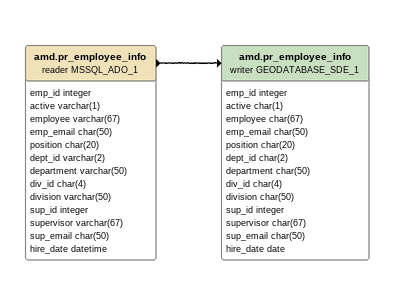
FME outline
amd.pr_employee_info (reader MSSQL_ADO_1)
    attributes: emp_id integer, active varchar(1), employee varchar(67), emp_email char(50), position char(20), dept_id varchar(2), department varchar(50), div_id char(4), division varchar(50), sup_id integer, supervisor varchar(67), sup_email char(50), hire_date datetime
    -> amd.pr_employee_info (writer GEODATABASE_SDE_1)
amd.pr_employee_info (writer GEODATABASE_SDE_1)
    attributes: emp_id integer, active char(1), employee char(67), emp_email char(50), position char(20), dept_id char(2), department char(50), div_id char(4), division char(50), sup_id integer, supervisor char(67), sup_email char(50), hire_date date
